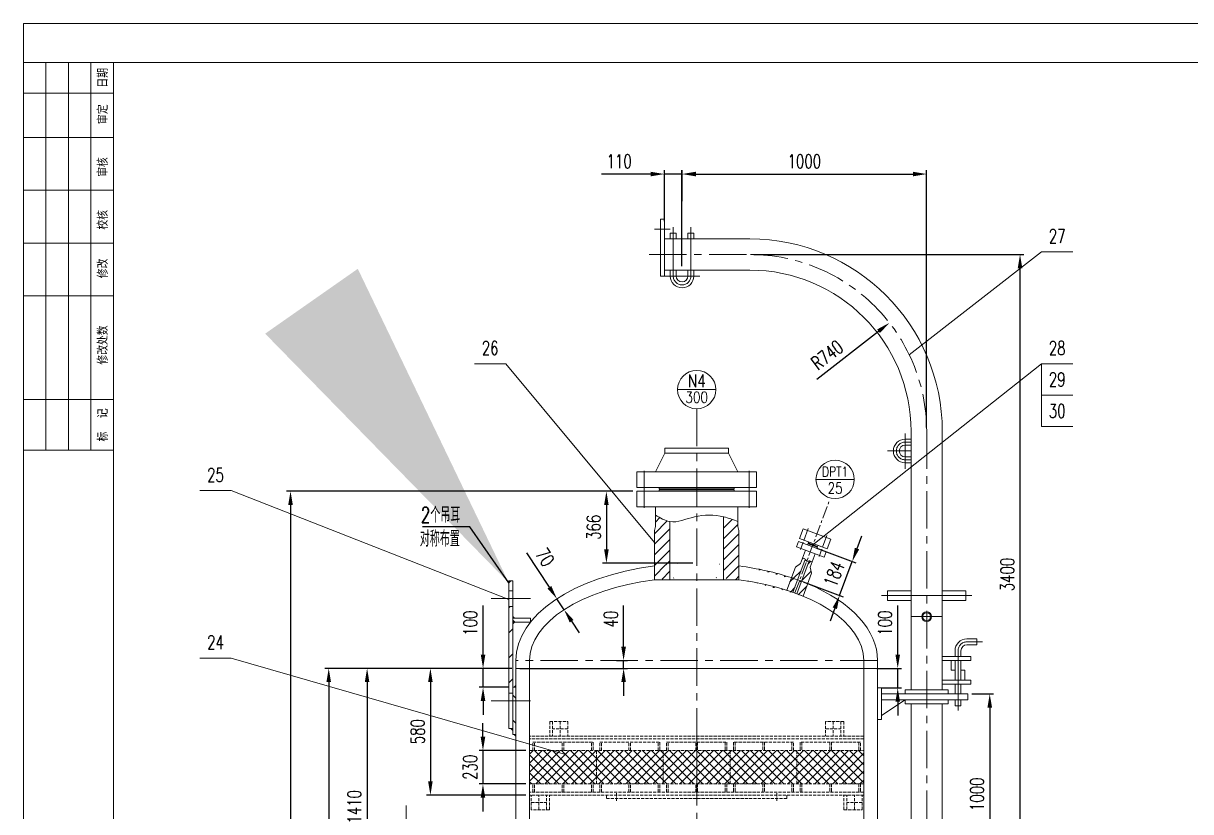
# Model space of a CAD drawing. Header units: millimetres. Extents: x -20190 to -19596, y -22267 to -21426.
# Drawn here: x -20190.3 to -19893.3, y -21627.1 to -21426.5 of the extents above; entities that cross this region are included whole.
import ezdxf
from ezdxf.enums import TextEntityAlignment as Align

# ---------------------------------------------------------------- set-up
doc = ezdxf.new("R2010")
doc.units = ezdxf.units.MM
doc.linetypes.add('ACAD_ISO02W100', pattern=[11, 8, -3])
doc.linetypes.add('CENTER', pattern=[50.8, 31.75, -6.35, 6.35, -6.35])
doc.layers.get('0').update_dxf_attribs({"color": 3, "lineweight": 50})
for name, color, linetype, lineweight in [('1粗实线', 2, 'Continuous', 50), ('2', 7, 'Continuous', 20), ('3', 7, 'Continuous', 15), ('3虚线', 4, 'ACAD_ISO02W100', 20), ('4中心线', 1, 'CENTER', 15), ('粗实线', 2, 'Continuous', 35)]:
    doc.layers.add(name, color=color, linetype=linetype, lineweight=lineweight)
for name, color, linetype in [('CEN', 1, 'CENTER'), ('HAT', 3, 'Continuous'), ('THK', 7, 'Continuous')]:
    doc.layers.add(name, color=color, linetype=linetype)
doc.styles.add('PC_TEXTSTYLE', font='romans.shx', dxfattribs={"width": 0.8, "bigfont": 'gbcbig.shx'})
doc.styles.add('SPM', font='romans.shx', dxfattribs={"width": 0.71, "height": 3.5, "bigfont": 'gbcbig.shx'})
doc.styles.get("Standard").update_dxf_attribs({"font": 'romans.shx', "width": 0.707, "bigfont": 'gbcbig.shx'})
doc.dimstyles.new('SPM-20', dxfattribs={"dimtxt": 3.5, "dimasz": 3.5, "dimexe": 1, "dimexo": 1, "dimgap": 1.5, "dimtad": 1, "dimlfac": 20, "dimdsep": 46, "dimtxsty": 'SPM', "dimcen": 3.5, "dimclrd": 3, "dimclre": 3, "dimclrt": 3, "dimadec": 0, "dimazin": 0, "dimtfac": 1, "dimtmove": 0, "dimatfit": 3, "dimfxl": 1.25, "dimarcsym": 1})
doc.dimstyles.new('TYDIMSTYLE$7', dxfattribs={"dimscale": 25, "dimtxt": 3.125, "dimasz": 3.5, "dimexe": 1.5, "dimexo": 0, "dimgap": 1, "dimtad": 1, "dimdec": 4, "dimdsep": 46, "dimtxsty": 'Standard', "dimblk": 'CLOSED', "dimcen": 0, "dimclrd": 256, "dimclre": 256, "dimclrt": 256, "dimadec": 0, "dimazin": 0, "dimtfac": 0.707, "dimtdec": 4, "dimtmove": 0, "dimatfit": 3, "dimfxl": 1, "dimarcsym": 0})
pattern_1 = [(315, (-20395.6023, -22616.7993), (3.18198, 3.18198), [])]
pattern_2 = [(45, (-20395.6023, -22616.7993), (-3.18198, 3.18198), [])]

# ---------------------------------------------------------------- blocks, each defined once
blk = doc.blocks.new('*D117')
at = {"layer": '2', "color": 7, "lineweight": -2}
for p, q in [((-20065.99, -21590.62), (-20113.6, -21590.62)), ((-20112.6, -21594.12), (-20112.6, -21947.12)), ((-20065.99, -21950.62), (-20113.6, -21950.62))]:
    blk.add_line(p, q, dxfattribs=at)
at = {"layer": '2', "color": 7}
for points in [[(-20113.18, -21594.12), (-20112.02, -21594.12), (-20112.6, -21590.62)], [(-20113.18, -21947.12), (-20112.02, -21947.12), (-20112.6, -21950.62)]]:
    blk.add_solid(points, dxfattribs=at)
at = {"layer": 'Defpoints', "color": 0}
for p in [(-20064.99, -21590.62), (-20112.6, -21950.62), (-20064.99, -21950.62)]:
    blk.add_point(p, dxfattribs=at)
at = {"layer": '2', "color": 7, "lineweight": 13, "insert": (-20115.85, -21779.7), "char_height": 3.5, "attachment_point": 5, "rotation": 90, "style": 'SPM'}
blk.add_mtext('11200', dxfattribs=at)
blk = doc.blocks.new('*D81')
at = {"layer": '2', "color": 7, "lineweight": -2}
for p, q in [((-20073.37, -21608.05), (-20073.37, -21604.55)), ((-20062.49, -21611.55), (-20074.37, -21611.55)), ((-20073.37, -21611.55), (-20073.37, -21620.05)), ((-20062.49, -21620.05), (-20074.37, -21620.05)), ((-20073.37, -21623.55), (-20073.37, -21627.05))]:
    blk.add_line(p, q, dxfattribs=at)
at = {"layer": '2', "color": 7}
for points in [[(-20073.95, -21608.05), (-20072.78, -21608.05), (-20073.37, -21611.55)], [(-20073.95, -21623.55), (-20072.78, -21623.55), (-20073.37, -21620.05)]]:
    blk.add_solid(points, dxfattribs=at)
at = {"layer": 'Defpoints', "color": 0}
for p in [(-20061.49, -21611.55), (-20073.37, -21620.05), (-20061.49, -21620.05)]:
    blk.add_point(p, dxfattribs=at)
at = {"layer": '2', "color": 7, "lineweight": 13, "insert": (-20076.62, -21615.8), "char_height": 3.5, "attachment_point": 5, "rotation": 90, "style": 'SPM'}
blk.add_mtext('230', dxfattribs=at)
blk = doc.blocks.new('*D83')
at = {"layer": '2', "color": 7, "lineweight": -2}
for p, q in [((-20037.59, -21585.12), (-20037.59, -21574.6)), ((-20063.99, -21590.62), (-20036.59, -21590.62)), ((-20039.38, -21588.62), (-20036.59, -21588.62)), ((-20037.59, -21590.62), (-20037.59, -21588.62)), ((-20037.59, -21594.12), (-20037.59, -21597.62))]:
    blk.add_line(p, q, dxfattribs=at)
at = {"layer": '2', "color": 7}
for points in [[(-20038.17, -21585.12), (-20037, -21585.12), (-20037.59, -21588.62)], [(-20038.17, -21594.12), (-20037, -21594.12), (-20037.59, -21590.62)]]:
    blk.add_solid(points, dxfattribs=at)
at = {"layer": 'Defpoints', "color": 0}
for p in [(-20064.99, -21590.62), (-20040.38, -21588.62), (-20037.59, -21588.62)]:
    blk.add_point(p, dxfattribs=at)
at = {"layer": '2', "color": 7, "lineweight": 13, "insert": (-20040.84, -21578.11), "char_height": 3.5, "attachment_point": 5, "rotation": 90, "style": 'SPM'}
blk.add_mtext('40', dxfattribs=at)
blk = doc.blocks.new('*D122')
at = {"layer": '2', "color": 7, "lineweight": -2}
for p, q in [((-20035.24, -21545.56), (-20042.96, -21545.56)), ((-20041.96, -21549.06), (-20041.96, -21560.37)), ((-20019.99, -21563.87), (-20042.96, -21563.87))]:
    blk.add_line(p, q, dxfattribs=at)
at = {"layer": '2', "color": 7}
for points in [[(-20042.54, -21549.06), (-20041.38, -21549.06), (-20041.96, -21545.56)], [(-20042.54, -21560.37), (-20041.38, -21560.37), (-20041.96, -21563.87)]]:
    blk.add_solid(points, dxfattribs=at)
at = {"layer": 'Defpoints', "color": 0}
for p in [(-20034.24, -21545.56), (-20041.96, -21563.87), (-20018.99, -21563.87)]:
    blk.add_point(p, dxfattribs=at)
at = {"layer": '2', "color": 7, "lineweight": 13, "insert": (-20045.21, -21554.72), "char_height": 3.5, "attachment_point": 5, "rotation": 90, "style": 'SPM'}
blk.add_mtext('366', dxfattribs=at)
blk = doc.blocks.new('*D84')
at = {"layer": '2', "color": 7, "lineweight": -2}
for p, q in [((-20035.24, -21545.56), (-20123.32, -21545.56)), ((-20122.32, -21549.06), (-20122.32, -22022.12)), ((-20072.49, -22025.62), (-20123.32, -22025.62))]:
    blk.add_line(p, q, dxfattribs=at)
at = {"layer": '2', "color": 7}
for points in [[(-20122.9, -21549.06), (-20121.73, -21549.06), (-20122.32, -21545.56)], [(-20122.9, -22022.12), (-20121.73, -22022.12), (-20122.32, -22025.62)]]:
    blk.add_solid(points, dxfattribs=at)
at = {"layer": 'Defpoints', "color": 0}
for p in [(-20034.24, -21545.56), (-20122.32, -22025.62), (-20071.49, -22025.62)]:
    blk.add_point(p, dxfattribs=at)
at = {"layer": '2', "color": 7, "lineweight": 13, "insert": (-20125.57, -21780.93), "char_height": 3.5, "attachment_point": 5, "rotation": 90, "style": 'SPM'}
blk.add_mtext('~13600', dxfattribs=at)
blk = doc.blocks.new('*D133')
at = {"layer": '2', "color": 7, "lineweight": -2}
for p, q in [((-19978.2, -21560.15), (-19976.98, -21556.87)), ((-19988.66, -21559.99), (-19978.49, -21563.78)), ((-19982.64, -21572.06), (-19979.43, -21563.43)), ((-19991.87, -21568.62), (-19981.7, -21572.41)), ((-19983.86, -21575.34), (-19985.08, -21578.62))]:
    blk.add_line(p, q, dxfattribs=at)
at = {"layer": '2', "color": 7}
for points in [[(-19978.75, -21559.94), (-19977.66, -21560.35), (-19979.43, -21563.43)], [(-19984.41, -21575.14), (-19983.31, -21575.54), (-19982.64, -21572.06)]]:
    blk.add_solid(points, dxfattribs=at)
at = {"layer": 'Defpoints', "color": 0}
for p in [(-19989.6, -21559.64), (-19979.43, -21563.43), (-19992.81, -21568.27)]:
    blk.add_point(p, dxfattribs=at)
at = {"layer": '2', "color": 7, "lineweight": 13, "insert": (-19984.08, -21566.61), "char_height": 3.5, "attachment_point": 5, "rotation": 69.575, "style": 'SPM'}
blk.add_mtext('184', dxfattribs=at)
blk = doc.blocks.new('*D134')
at = {"layer": '2', "color": 7, "lineweight": -2}
for p, q in [((-20056.47, -21569.99), (-20062.23, -21561.19)), ((-20052.73, -21575.7), (-20054.55, -21572.92)), ((-20050.81, -21578.63), (-20048.89, -21581.55))]:
    blk.add_line(p, q, dxfattribs=at)
at = {"layer": '2', "color": 7}
for points in [[(-20055.98, -21569.67), (-20056.95, -21570.31), (-20054.55, -21572.92)], [(-20050.32, -21578.31), (-20051.29, -21578.95), (-20052.73, -21575.7)]]:
    blk.add_solid(points, dxfattribs=at)
at = {"layer": 'Defpoints', "color": 0}
for p in [(-20054.55, -21572.92), (-20054.55, -21572.92), (-20052.73, -21575.7)]:
    blk.add_point(p, dxfattribs=at)
at = {"layer": '2', "color": 7, "lineweight": 13, "insert": (-20057.59, -21562.35), "char_height": 3.5, "attachment_point": 5, "rotation": 303.2463, "style": 'SPM'}
blk.add_mtext('70', dxfattribs=at)
blk = doc.blocks.new('*D100')
at = {"layer": '2', "color": 7, "lineweight": -2}
for p, q in [((-20004.49, -21485.3), (-19935.74, -21485.3)), ((-19936.74, -21644.7), (-19936.74, -21488.8)), ((-19951.51, -21648.2), (-19935.74, -21648.2))]:
    blk.add_line(p, q, dxfattribs=at)
at = {"layer": '2', "color": 7}
for points in [[(-19937.32, -21488.8), (-19936.16, -21488.8), (-19936.74, -21485.3)], [(-19937.32, -21644.7), (-19936.16, -21644.7), (-19936.74, -21648.2)]]:
    blk.add_solid(points, dxfattribs=at)
at = {"layer": 'Defpoints', "color": 0}
for p in [(-20005.49, -21485.3), (-19936.74, -21485.3), (-19952.51, -21648.2)]:
    blk.add_point(p, dxfattribs=at)
at = {"layer": '2', "color": 7, "lineweight": 13, "insert": (-19939.99, -21566.75), "char_height": 3.5, "attachment_point": 5, "rotation": 90, "style": 'SPM'}
blk.add_mtext('3400', dxfattribs=at)
blk = doc.blocks.new('*D101')
at = {"layer": '2', "color": 7, "lineweight": -2}
blk.add_line((-19988.44, -21517.04), (-19972.73, -21504.82), dxfattribs=at)
at = {"layer": '2', "color": 7}
blk.add_solid([(-19973.08, -21504.36), (-19972.37, -21505.28), (-19969.96, -21502.68)], dxfattribs=at)
at = {"layer": 'Defpoints', "color": 0}
for p in [(-19969.96, -21502.68), (-20005.49, -21530.3)]:
    blk.add_point(p, dxfattribs=at)
at = {"layer": '2', "color": 7, "lineweight": 13, "insert": (-19985.8, -21510.87), "char_height": 3.5, "attachment_point": 5, "rotation": 37.8651, "style": 'SPM'}
blk.add_mtext('R740', dxfattribs=at)
blk = doc.blocks.new('*D102')
at = {"layer": '2', "color": 7, "lineweight": -2}
for p, q in [((-20022.74, -21488.27), (-20022.74, -21463.82)), ((-20019.24, -21464.82), (-19963.99, -21464.82)), ((-19960.49, -21529.3), (-19960.49, -21463.82))]:
    blk.add_line(p, q, dxfattribs=at)
at = {"layer": '2', "color": 7}
for points in [[(-20019.24, -21464.24), (-20019.24, -21465.4), (-20022.74, -21464.82)], [(-19963.99, -21464.24), (-19963.99, -21465.4), (-19960.49, -21464.82)]]:
    blk.add_solid(points, dxfattribs=at)
at = {"layer": 'Defpoints', "color": 0}
for p in [(-19960.49, -21464.82), (-20022.74, -21489.27), (-19960.49, -21530.3)]:
    blk.add_point(p, dxfattribs=at)
at = {"layer": '2', "color": 7, "lineweight": 13, "insert": (-19991.61, -21461.57), "char_height": 3.5, "attachment_point": 5, "style": 'SPM'}
blk.add_mtext('1000', dxfattribs=at)
blk = doc.blocks.new('*D103')
at = {"layer": '2', "color": 7, "lineweight": -2}
for p, q in [((-19967.86, -21587.12), (-19967.86, -21574.59)), ((-19973.13, -21590.62), (-19966.86, -21590.62)), ((-19967.86, -21595.62), (-19967.86, -21590.62)), ((-19971.99, -21595.62), (-19966.86, -21595.62)), ((-19967.86, -21599.12), (-19967.86, -21602.62))]:
    blk.add_line(p, q, dxfattribs=at)
at = {"layer": '2', "color": 7}
for points in [[(-19968.44, -21587.12), (-19967.27, -21587.12), (-19967.86, -21590.62)], [(-19968.44, -21599.12), (-19967.27, -21599.12), (-19967.86, -21595.62)]]:
    blk.add_solid(points, dxfattribs=at)
at = {"layer": 'Defpoints', "color": 0}
for p in [(-19974.13, -21590.62), (-19967.86, -21590.62), (-19972.99, -21595.62)]:
    blk.add_point(p, dxfattribs=at)
at = {"layer": '2', "color": 7, "lineweight": 13, "insert": (-19971.11, -21579.11), "char_height": 3.5, "attachment_point": 5, "rotation": 90, "style": 'SPM'}
blk.add_mtext('100', dxfattribs=at)
blk = doc.blocks.new('*D104')
at = {"layer": '2', "color": 7, "lineweight": -2}
for p, q in [((-19949.01, -21597.12), (-19943.45, -21597.12)), ((-19944.45, -21600.62), (-19944.45, -21644.7)), ((-19951.51, -21648.2), (-19943.45, -21648.2))]:
    blk.add_line(p, q, dxfattribs=at)
at = {"layer": '2', "color": 7}
for points in [[(-19945.03, -21600.62), (-19943.86, -21600.62), (-19944.45, -21597.12)], [(-19945.03, -21644.7), (-19943.86, -21644.7), (-19944.45, -21648.2)]]:
    blk.add_solid(points, dxfattribs=at)
at = {"layer": 'Defpoints', "color": 0}
for p in [(-19950.01, -21597.12), (-19952.51, -21648.2), (-19944.45, -21648.2)]:
    blk.add_point(p, dxfattribs=at)
at = {"layer": '2', "color": 7, "lineweight": 13, "insert": (-19947.7, -21622.66), "char_height": 3.5, "attachment_point": 5, "rotation": 90, "style": 'SPM'}
blk.add_mtext('1000', dxfattribs=at)
blk = doc.blocks.new('*D106')
at = {"layer": '2', "color": 7, "lineweight": -2}
for p, q in [((-20030.71, -21464.82), (-20043.24, -21464.82)), ((-20027.21, -21476.85), (-20027.21, -21463.82)), ((-20022.71, -21464.82), (-20027.21, -21464.82)), ((-20022.71, -21471.76), (-20022.71, -21463.82)), ((-20019.21, -21464.82), (-20015.71, -21464.82))]:
    blk.add_line(p, q, dxfattribs=at)
at = {"layer": '2', "color": 7}
for points in [[(-20030.71, -21464.24), (-20030.71, -21465.4), (-20027.21, -21464.82)], [(-20019.21, -21464.24), (-20019.21, -21465.4), (-20022.71, -21464.82)]]:
    blk.add_solid(points, dxfattribs=at)
at = {"layer": 'Defpoints', "color": 0}
for p in [(-20027.21, -21464.82), (-20022.71, -21472.76), (-20027.21, -21477.85)]:
    blk.add_point(p, dxfattribs=at)
at = {"layer": '2', "color": 7, "lineweight": 13, "insert": (-20038.72, -21461.57), "char_height": 3.5, "attachment_point": 5, "style": 'SPM'}
blk.add_mtext('110', dxfattribs=at)
blk = doc.blocks.new('*D145')
at = {"layer": '2', "color": 7, "lineweight": -2}
for p, q in [((-20065.99, -21590.62), (-20103.84, -21590.62)), ((-20102.84, -21594.12), (-20102.84, -21657.62)), ((-20094.7, -21661.12), (-20103.84, -21661.12))]:
    blk.add_line(p, q, dxfattribs=at)
at = {"layer": '2', "color": 7}
for points in [[(-20103.42, -21594.12), (-20102.26, -21594.12), (-20102.84, -21590.62)], [(-20103.42, -21657.62), (-20102.26, -21657.62), (-20102.84, -21661.12)]]:
    blk.add_solid(points, dxfattribs=at)
at = {"layer": 'Defpoints', "color": 0}
for p in [(-20064.99, -21590.62), (-20102.84, -21661.12), (-20093.7, -21661.12)]:
    blk.add_point(p, dxfattribs=at)
at = {"layer": '2', "color": 7, "lineweight": 13, "insert": (-20106.09, -21625.87), "char_height": 3.5, "attachment_point": 5, "rotation": 90, "style": 'SPM'}
blk.add_mtext('1410', dxfattribs=at)
blk = doc.blocks.new('_CLOSED')
at = {"color": 0, "linetype": 'ByBlock'}
for p, q in [((-1, 0.1667), (0, 0)), ((-1, 0.1667), (-1, -0.1667)), ((0, 0), (-1, -0.1667)), ((0, 0), (-1, 0))]:
    blk.add_line(p, q, dxfattribs=at)
blk = doc.blocks.new('*D147')
at = {"layer": '2', "color": 7, "lineweight": -2}
for p, q in [((-20073.34, -21587.12), (-20073.34, -21574.59)), ((-20065.99, -21590.62), (-20074.34, -21590.62)), ((-20073.34, -21595.43), (-20073.34, -21590.62)), ((-20066.79, -21595.43), (-20074.34, -21595.43)), ((-20073.34, -21598.93), (-20073.34, -21602.43))]:
    blk.add_line(p, q, dxfattribs=at)
at = {"layer": '2', "color": 7}
for points in [[(-20073.93, -21587.12), (-20072.76, -21587.12), (-20073.34, -21590.62)], [(-20073.93, -21598.93), (-20072.76, -21598.93), (-20073.34, -21595.43)]]:
    blk.add_solid(points, dxfattribs=at)
at = {"layer": 'Defpoints', "color": 0}
for p in [(-20064.99, -21590.62), (-20073.34, -21595.43), (-20065.79, -21595.43)]:
    blk.add_point(p, dxfattribs=at)
at = {"layer": '2', "color": 7, "lineweight": 13, "insert": (-20076.59, -21579.11), "char_height": 3.5, "attachment_point": 5, "rotation": 90, "style": 'SPM'}
blk.add_mtext('100', dxfattribs=at)
blk = doc.blocks.new('*D142')
at = {"layer": '2', "color": 7, "lineweight": -2}
for p, q in [((-20065.99, -21590.62), (-20087.73, -21590.62)), ((-20086.73, -21594.12), (-20086.73, -21619.36)), ((-20062.49, -21622.86), (-20087.73, -21622.86))]:
    blk.add_line(p, q, dxfattribs=at)
at = {"layer": '2', "color": 7}
for points in [[(-20087.32, -21594.12), (-20086.15, -21594.12), (-20086.73, -21590.62)], [(-20087.32, -21619.36), (-20086.15, -21619.36), (-20086.73, -21622.86)]]:
    blk.add_solid(points, dxfattribs=at)
at = {"layer": 'Defpoints', "color": 0}
for p in [(-20064.99, -21590.62), (-20086.73, -21622.86), (-20061.49, -21622.86)]:
    blk.add_point(p, dxfattribs=at)
at = {"layer": '2', "color": 7, "lineweight": 13, "insert": (-20089.98, -21606.74), "char_height": 3.5, "attachment_point": 5, "rotation": 90, "style": 'SPM'}
blk.add_mtext('580', dxfattribs=at)

msp = doc.modelspace()

# ---------------------------------------------------------------- hatches: boundary and pattern name
at = {"layer": '2', "lineweight": 13}
h = msp.add_hatch(dxfattribs=at)
h.set_pattern_fill('ANSI31', scale=0.6, style=0)
h.set_pattern_definition([(45, (-1274.0385, -39.225), (-1.34703842, 1.34703842), [])])
edge = h.paths.add_edge_path()
edge.add_spline(control_points=[(-20025.82687, -21553.27422), (-20027.07479, -21553.07), (-20028.26958, -21552.33802), (-20029.46437, -21551.60604)], knot_values=[17.629872068, 17.629872068, 17.629872068, 17.629872068, 21.631650779, 21.631650779, 21.631650779, 21.631650779], degree=3, periodic=0)
edge.add_line((-20029.46437, -21551.60604), (-20029.46437, -21554.5337))
edge.add_line((-20029.46437, -21554.5337), (-20029.73937, -21555.5637))
edge.add_line((-20029.73937, -21555.5637), (-20029.73937, -21564.55802))
edge.add_ellipse((-20018.98937, -21588.62268), major_axis=(-46, 0), ratio=0.538043478, start_angle=278.5481964, end_angle=283.5147484, ccw=False)
edge.add_line((-20025.82687, -21564.14763), (-20025.82687, -21553.27422))
edge = h.paths.add_edge_path()
edge.add_ellipse((-20018.98937, -21588.62268), major_axis=(-46, 0), ratio=0.538043478, start_angle=278.5481964, end_angle=283.5147484)
edge.add_line((-20029.73937, -21564.55802), (-20029.73937, -21568.0637))
edge.add_ellipse((-20018.98937, -21588.62268), major_axis=(-42.5, 0), ratio=0.5, start_angle=279.2581148, end_angle=284.6516244, ccw=False)
edge.add_line((-20025.82687, -21567.6495), (-20025.82687, -21564.14763))
edge = h.paths.add_edge_path()
edge.add_ellipse((-20018.98937, -21588.62268), major_axis=(-46, 0), ratio=0.538043478, start_angle=256.4852516, end_angle=261.4518036, ccw=False)
edge.add_line((-20008.23937, -21564.55802), (-20008.23937, -21555.5637))
edge.add_line((-20008.23937, -21555.5637), (-20008.51437, -21554.5337))
edge.add_line((-20008.51437, -21554.5337), (-20008.51437, -21553.27422))
edge.add_spline(control_points=[(-20008.51437, -21553.27422), (-20009.71461, -21552.81711), (-20010.91486, -21552.36), (-20012.15187, -21552.0536)], knot_values=[0, 0, 0, 0, 3.836837, 3.836837, 3.836837, 3.836837], degree=3, periodic=0)
edge.add_line((-20012.15187, -21552.0536), (-20012.15187, -21564.14763))
edge = h.paths.add_edge_path()
edge.add_ellipse((-20018.98937, -21588.62268), major_axis=(-42.5, 0), ratio=0.5, start_angle=255.3483756, end_angle=260.7418852, ccw=False)
edge.add_line((-20008.23937, -21568.0637), (-20008.23937, -21564.55802))
edge.add_ellipse((-20018.98937, -21588.62268), major_axis=(-46, 0), ratio=0.538043478, start_angle=256.4852516, end_angle=261.4518036)
edge.add_line((-20012.15187, -21564.14763), (-20012.15187, -21567.6495))
h = msp.add_hatch(dxfattribs=at)
h.set_pattern_fill('ANSI31', scale=0.6, style=0)
edge = h.paths.add_edge_path()
edge.add_spline(control_points=[(-19991.36157, -21562.8772), (-19991.54038, -21562.67039), (-19991.80186, -21562.60567), (-19992.06335, -21562.54094)], knot_values=[0, 0, 0, 0, 0.77817317, 0.77817317, 0.77817317, 0.77817317], degree=3, periodic=0)
edge.add_line((-19992.06335, -21562.54094), (-19992.58481, -21563.94124))
edge.add_line((-19992.58481, -21563.94124), (-19993.89097, -21564.86975))
edge.add_line((-19993.89097, -21564.86975), (-19994.88624, -21567.54237))
edge.add_ellipse((-20018.98937, -21588.62268), major_axis=(46, 0), ratio=0.538043478, start_angle=56.0549414, end_angle=58.4003227, ccw=False)
edge.add_line((-19993.30308, -21568.09074), (-19991.36157, -21562.8772))
edge = h.paths.add_edge_path()
edge.add_ellipse((-20018.98937, -21588.62268), major_axis=(46, 0), ratio=0.538043478, start_angle=56.0549414, end_angle=58.4003227)
edge.add_line((-19994.88624, -21567.54237), (-19996.07211, -21570.72681))
edge.add_ellipse((-20018.98937, -21588.62268), major_axis=(42.5, 0), ratio=0.5, start_angle=54.7878763, end_angle=57.36879, ccw=False)
edge.add_line((-19994.48365, -21571.26095), (-19993.30308, -21568.09074))
edge = h.paths.add_edge_path()
edge.add_ellipse((-20018.98937, -21588.62268), major_axis=(46, 0), ratio=0.538043478, start_angle=52.1494078, end_angle=54.5643345)
edge.add_line((-19992.3191, -21568.4572), (-19993.49687, -21571.61987))
edge.add_ellipse((-20018.98937, -21588.62268), major_axis=(42.5, 0), ratio=0.5, start_angle=50.4682501, end_angle=53.1427363, ccw=False)
edge.add_line((-19991.93788, -21572.23316), (-19990.76356, -21569.07975))
edge = h.paths.add_edge_path()
edge.add_line((-19989.7676, -21566.40528), (-19990.14827, -21564.84859))
edge.add_line((-19990.14827, -21564.84859), (-19989.65131, -21563.51409))
edge.add_spline(control_points=[(-19989.65131, -21563.51409), (-19989.88136, -21563.36415), (-19990.11141, -21563.21421), (-19990.37759, -21563.24363)], knot_values=[1.987511833, 1.987511833, 1.987511833, 1.987511833, 2.762511833, 2.762511833, 2.762511833, 2.762511833], degree=3, periodic=0)
edge.add_line((-19990.37759, -21563.24363), (-19992.3191, -21568.4572))
edge.add_ellipse((-20018.98937, -21588.62268), major_axis=(46, 0), ratio=0.538043478, start_angle=52.1494078, end_angle=54.5643345, ccw=False)
edge.add_line((-19990.76356, -21569.07975), (-19989.7676, -21566.40528))
h = msp.add_hatch(dxfattribs=at)
h.set_pattern_fill('U', scale=4.5, angle=45, style=0, pattern_type=0)
h.set_pattern_definition(pattern_2)
h.paths.add_polyline_path([(-20065.78937, -21574.87028), (-20065.78937, -21596.92843), (-20066.78937, -21596.92843), (-20066.78937, -21574.87028)])
h = msp.add_hatch(dxfattribs=at)
h.set_pattern_fill('U', scale=4.5, angle=-45, style=0, pattern_type=0)
h.set_pattern_definition(pattern_1)
h.paths.add_polyline_path([(-20065.78937, -21595.42843), (-20065.78937, -21607.42843), (-20064.98937, -21607.42843), (-20064.98937, -21595.42843)])
at = {"layer": '3虚线', "lineweight": 13, "ltscale": 0.1}
h = msp.add_hatch(dxfattribs=at)
h.set_pattern_fill('ANSI37', scale=0.51, style=0)
h.set_pattern_definition([(45, (-19657.3877, -22080.8595), (-1.1449827, 1.1449827), []), (135, (-19657.3877, -22080.8595), (-1.1449827, -1.1449827), [])])
h.paths.add_polyline_path([(-19976.48937, -21611.55089), (-19976.48937, -21620.05089), (-20061.48937, -21620.05089), (-20061.48937, -21611.55089)])
at = {"layer": 'HAT', "lineweight": 13}
h = msp.add_hatch(dxfattribs=at)
h.set_pattern_fill('U', scale=4.5, angle=45, style=0, pattern_type=0)
h.set_pattern_definition(pattern_2)
h.paths.add_polyline_path([(-20066.78937, -21568.37028), (-20065.78937, -21568.37028), (-20065.78937, -21570.87028), (-20066.78937, -21570.87028)])
h = msp.add_hatch(dxfattribs=at)
h.set_pattern_fill('U', scale=4.5, angle=-45, style=0, pattern_type=0)
h.set_pattern_definition(pattern_1)
h.paths.add_polyline_path([(-20065.78937, -21577.87028), (-20065.78937, -21578.87028), (-20061.26773, -21578.87028), (-20061.26773, -21577.87028)])

# ---------------------------------------------------------------- linework, layer by layer
at = {"layer": '1粗实线', "color": 7, "lineweight": 13}
for p, q in [((-20167.35281, -21436.45984), (-20190.28586, -21436.45984)), ((-20167.35281, -22257.29634), (-20167.35281, -21436.45984)), ((-20167.35281, -21436.45984), (-19606.38256, -21436.45984)), ((-20028.20623, -21490.7716), (-20028.20623, -21476.3216)), ((-20027.20623, -21476.3216), (-20028.20623, -21476.3216)), ((-20028.20623, -21490.7716), (-20028.20623, -21476.3216)), ((-20027.20623, -21490.7716), (-20027.20623, -21476.3216)), ((-20027.20623, -21481.3216), (-20027.20623, -21489.2716)), ((-20027.20623, -21481.3216), (-20005.48937, -21481.3216)), ((-20025.70623, -21481.3216), (-20025.70623, -21479.8216)), ((-20024.20623, -21479.8216), (-20025.70623, -21479.8216)), ((-20024.20623, -21481.3216), (-20024.20623, -21479.8216)), ((-20021.20623, -21481.3216), (-20021.20623, -21479.8216)), ((-20021.20623, -21479.8216), (-20019.70623, -21479.8216)), ((-20019.70623, -21481.3216), (-20019.70623, -21479.8216)), ((-20027.20623, -21489.2716), (-20005.48937, -21489.2716)), ((-20025.70623, -21489.2716), (-20025.70623, -21490.7716)), ((-20024.20623, -21489.2716), (-20024.20623, -21490.7716)), ((-20021.20623, -21489.2716), (-20021.20623, -21490.7716)), ((-20019.70623, -21489.2716), (-20019.70623, -21490.7716)), ((-20027.20623, -21490.7716), (-20028.20623, -21490.7716)), ((-19964.46437, -21530.2966), (-19964.46437, -21596.12268)), ((-19956.51437, -21530.2966), (-19956.51437, -21596.12268)), ((-20010.89187, -21534.5717), (-20027.08687, -21534.5717)), ((-20027.08687, -21534.5717), (-20027.08687, -21535.77373)), ((-20010.89187, -21534.5717), (-20010.89187, -21535.77373)), ((-19964.46437, -21532.2966), (-19965.96437, -21532.2966)), ((-19964.46437, -21533.7966), (-19965.96437, -21533.7966)), ((-20027.1105, -21535.8741), (-20029.46437, -21540.5967)), ((-20010.89187, -21535.8267), (-20027.08687, -21535.8267)), ((-20010.86824, -21535.8741), (-20008.51437, -21540.5967)), ((-19964.46437, -21536.7966), (-19965.96437, -21536.7966)), ((-20034.23937, -21540.5967), (-20034.23937, -21544.5717)), ((-20003.73937, -21540.5967), (-20034.23937, -21540.5967)), ((-20003.73937, -21540.5967), (-20003.73937, -21544.5717)), ((-19964.46437, -21538.2966), (-19965.96437, -21538.2966)), ((-20003.73937, -21544.5717), (-20034.23937, -21544.5717)), ((-20034.23937, -21549.5337), (-20034.23937, -21545.5637)), ((-20003.73937, -21545.5637), (-20034.23937, -21545.5637)), ((-20028.51437, -21544.9677), (-20028.51437, -21544.5717)), ((-20009.46437, -21544.9677), (-20028.51437, -21544.9677)), ((-20009.46437, -21545.0677), (-20028.51437, -21545.0677)), ((-20009.46437, -21545.0677), (-20028.51437, -21545.0677)), ((-20028.51437, -21545.1677), (-20028.51437, -21545.5637)), ((-20009.46437, -21545.1677), (-20028.51437, -21545.1677)), ((-20009.46437, -21544.5717), (-20009.46437, -21544.9677)), ((-20009.46437, -21545.5637), (-20009.46437, -21545.1677)), ((-20003.73937, -21549.5337), (-20003.73937, -21545.5637)), ((-20003.73937, -21549.5337), (-20034.23937, -21549.5337)), ((-20029.46437, -21549.5337), (-20029.46437, -21554.5337)), ((-20029.46437, -21549.5337), (-20029.46437, -21554.5337)), ((-20008.51437, -21549.5337), (-20008.51437, -21554.5337)), ((-20012.15187, -21552.0536), (-20012.15187, -21568.0637)), ((-20029.46437, -21554.5337), (-20029.73937, -21555.5637)), ((-20029.73937, -21568.0637), (-20029.73937, -21555.5637)), ((-20025.82687, -21553.27422), (-20025.82687, -21568.0637)), ((-20008.51437, -21554.5337), (-20008.23937, -21555.5637)), ((-20008.23937, -21568.0637), (-20008.23937, -21555.5637)), ((-19991.91127, -21555.11217), (-19992.81862, -21557.5487)), ((-19984.8828, -21557.72954), (-19991.91127, -21555.11217)), ((-19993.61605, -21559.69004), (-19993.11002, -21558.3312)), ((-19986.08156, -21560.94858), (-19993.11002, -21558.3312)), ((-19985.79016, -21560.16608), (-19992.81862, -21557.5487)), ((-19990.61003, -21558.70997), (-19990.49923, -21558.41243)), ((-19984.8828, -21557.72954), (-19985.79016, -21560.16608)), ((-19986.58758, -21562.30741), (-19993.61605, -21559.69004)), ((-19992.58481, -21563.94124), (-19991.32008, -21560.54505)), ((-19990.67983, -21558.8974), (-19990.79063, -21559.19494)), ((-19988.29015, -21559.78731), (-19990.67983, -21558.8974)), ((-19988.25525, -21559.69359), (-19990.64493, -21558.80369)), ((-19988.22035, -21559.59988), (-19990.61003, -21558.70997)), ((-19990.14827, -21564.84859), (-19988.88355, -21561.45241)), ((-19988.40095, -21560.08484), (-19988.29015, -21559.78731)), ((-19988.10955, -21559.30234), (-19988.22035, -21559.59988)), ((-19986.58758, -21562.30741), (-19986.08156, -21560.94858)), ((-19991.36157, -21562.8772), (-19994.50242, -21571.31136)), ((-19993.89097, -21564.86975), (-19992.58481, -21563.94124)), ((-19993.51843, -21571.67779), (-19990.37759, -21563.24363)), ((-19993.89097, -21564.86975), (-19996.07211, -21570.72681)), ((-19991.94874, -21572.26234), (-19989.7676, -21566.40528)), ((-19989.7676, -21566.40528), (-19990.14827, -21564.84859)), ((-20066.78937, -21570.87028), (-20066.78937, -21568.37028)), ((-20066.78937, -21568.37028), (-20065.78937, -21568.37028)), ((-20065.78937, -21568.37028), (-20065.78937, -21570.87028)), ((-20008.23937, -21568.0637), (-20029.73937, -21568.0637)), ((-20018.98937, -21568.0637), (-20008.23937, -21568.0637)), ((-20066.78937, -21574.87028), (-20066.78937, -21570.87028)), ((-20066.78937, -21570.87028), (-20065.78937, -21570.87028)), ((-20065.78937, -21570.87028), (-20065.78937, -21574.87028)), ((-19996.07211, -21570.72681), (-19991.94874, -21572.26234)), ((-19964.46437, -21570.87268), (-19970.46437, -21570.87268)), ((-19970.46437, -21570.87268), (-19970.46437, -21573.37268)), ((-19964.46437, -21573.37268), (-19970.46437, -21573.37268)), ((-19956.51437, -21570.87268), (-19950.51437, -21570.87268)), ((-19956.51437, -21573.37268), (-19950.51437, -21573.37268)), ((-19950.51437, -21570.87268), (-19950.51437, -21573.37268)), ((-20066.78937, -21596.92843), (-20066.78937, -21574.87028)), ((-20065.78937, -21574.87028), (-20066.78937, -21574.87028)), ((-20065.78937, -21574.87028), (-20065.78937, -21596.92843)), ((-20061.26773, -21577.87028), (-20065.78937, -21577.87028)), ((-20065.78937, -21578.87028), (-20061.26773, -21578.87028)), ((-20061.26773, -21578.87028), (-20061.26773, -21577.87028)), ((-19950.26437, -21583.12268), (-19947.76437, -21583.12268)), ((-19950.26437, -21584.62268), (-19947.76437, -21584.62268)), ((-19947.76437, -21584.62268), (-19947.76437, -21583.12268)), ((-19956.51437, -21587.62268), (-19949.26437, -21587.62268)), ((-19953.26437, -21587.62268), (-19953.26437, -21586.12268)), ((-19951.76437, -21587.62268), (-19951.76437, -21586.12268)), ((-19949.26437, -21588.62268), (-19949.26437, -21587.62268)), ((-20064.98937, -21590.62268), (-20064.98937, -21588.62268)), ((-19972.98937, -21590.62268), (-20064.98937, -21590.62268)), ((-20064.98937, -21645.02268), (-20064.98937, -21590.62268)), ((-20061.48937, -21590.62268), (-20061.48937, -21588.62268)), ((-20061.48937, -21645.02268), (-20061.48937, -21590.62268)), ((-19976.48937, -21590.62268), (-19976.48937, -21588.62268)), ((-19976.48937, -21677.22268), (-19976.48937, -21590.62268)), ((-19972.98937, -21590.62268), (-19972.98937, -21588.62268)), ((-19972.98937, -21677.22268), (-19972.98937, -21590.62268)), ((-19949.26437, -21588.62268), (-19956.51437, -21588.62268)), ((-19954.26437, -21588.62268), (-19954.26437, -21591.12268)), ((-19953.26437, -21591.12268), (-19954.26437, -21591.12268)), ((-19953.26437, -21593.62268), (-19953.26437, -21588.62268)), ((-19953.26437, -21588.62268), (-19953.26437, -21591.12268)), ((-19951.76437, -21593.62268), (-19951.76437, -21588.62268)), ((-19951.76437, -21593.62268), (-19951.76437, -21591.12268)), ((-19951.76437, -21591.12268), (-19950.76437, -21591.12268)), ((-19950.76437, -21593.62268), (-19950.76437, -21591.12268)), ((-19956.51437, -21594.62268), (-19956.51437, -21593.62268)), ((-19949.26437, -21593.62268), (-19956.51437, -21593.62268)), ((-19949.26437, -21594.62268), (-19949.26437, -21593.62268)), ((-20066.78937, -21605.92843), (-20066.78937, -21596.92843)), ((-20065.78937, -21596.92843), (-20066.78937, -21596.92843)), ((-20064.98937, -21595.42843), (-20065.78937, -21595.42843)), ((-20065.78937, -21595.42843), (-20065.78937, -21607.42843)), ((-20065.78937, -21596.92843), (-20065.78937, -21605.92843)), ((-20064.98937, -21607.42843), (-20064.98937, -21595.42843)), ((-19971.98937, -21595.62268), (-19972.98937, -21595.62268)), ((-19972.98937, -21595.62268), (-19972.98937, -21603.62268)), ((-19971.98937, -21603.62268), (-19971.98937, -21595.62268)), ((-19950.01437, -21597.12268), (-19971.98937, -21597.12268)), ((-19971.98937, -21598.62268), (-19971.98937, -21597.12268)), ((-19955.01437, -21596.12268), (-19965.96437, -21596.12268)), ((-19965.96437, -21597.12268), (-19965.96437, -21596.12268)), ((-19949.26437, -21594.62268), (-19956.51437, -21594.62268)), ((-19955.01437, -21597.12268), (-19955.01437, -21596.12268)), ((-19953.26437, -21597.12268), (-19953.26437, -21594.62268)), ((-19951.76437, -21597.12268), (-19951.76437, -21594.62268)), ((-19950.01437, -21598.62268), (-19950.01437, -21597.12268)), ((-19950.01437, -21598.62268), (-19971.98937, -21598.62268)), ((-19965.96437, -21598.62268), (-19971.98937, -21602.62268)), ((-19965.96437, -21598.62268), (-19965.96437, -21599.62268)), ((-19955.01437, -21599.62268), (-19965.96437, -21599.62268)), ((-19964.46437, -21599.62268), (-19964.46437, -21642.70202)), ((-19956.51437, -21599.62268), (-19956.51437, -21642.70202)), ((-19955.01437, -21598.62268), (-19955.01437, -21599.62268)), ((-19953.26437, -21598.62268), (-19953.26437, -21600.12268)), ((-19951.76437, -21600.12268), (-19953.26437, -21600.12268)), ((-19951.76437, -21598.62268), (-19951.76437, -21600.12268)), ((-20065.78937, -21605.92843), (-20066.78937, -21605.92843)), ((-19971.98937, -21603.62268), (-19972.98937, -21603.62268)), ((-20065.78937, -21607.42843), (-20064.98937, -21607.42843))]:
    msp.add_line(p, q, dxfattribs=at)
for radius in [1.25, 1]:
    msp.add_circle((-19960.50348, -21577.46559), radius, dxfattribs=at)
for centre, radius, start, end in [((-20005.48937, -21530.2966), 48.975, 0, 90), ((-20005.48937, -21530.2966), 41.025, 0, 90), ((-20022.70623, -21490.7716), 3, 180, 0), ((-20022.70623, -21490.7716), 1.5, 180, 0), ((-19965.96437, -21535.2966), 3, 90, 270), ((-19965.96437, -21535.2966), 1.5, 90, 270), ((-20027.31187, -21535.77373), 0.225, 333.5070643, 0), ((-20010.66687, -21535.77373), 0.225, 180, 206.4929357), ((-20029.57268, -21540.4217), 0.175, 270, 333.5070643), ((-20008.40606, -21540.4217), 0.175, 206.4929357, 270), ((-19950.26437, -21586.12268), 3, 90, 180), ((-19950.26437, -21586.12268), 1.5, 90, 180)]:
    msp.add_arc(centre, radius, start, end, dxfattribs=at)
for major_axis, ratio, start_param, end_param in [((46, 0), 0.538043478, 1.806673184, 3.141592654), ((-46, 0), 0.538043478, 4.160870569, 4.474902594), ((-42.5, 0), 0.5, -1.315077241, 0), ((42.5, 0), 0.5, 0, 1.315077241), ((-46, 0), 0.538043478, 3.141592654, 4.051771523)]:
    msp.add_ellipse((-20018.98937, -21588.62268), major_axis=major_axis, ratio=ratio, start_param=start_param, end_param=end_param, dxfattribs=at)
at = {"layer": '2', "color": 7, "lineweight": 13}
for p, q in [((-20190.28586, -21535.12338), (-20190.28586, -21436.45984)), ((-19964.90323, -21510.86041), (-19931.29321, -21484.63201)), ((-19931.29321, -21484.63201), (-19923.29321, -21484.63201)), ((-20067.54219, -21513.10728), (-20075.54219, -21513.10728)), ((-20029.73937, -21558.56976), (-20067.54219, -21513.10728)), ((-19989.41519, -21559.15493), (-19931.29321, -21513.10728)), ((-19931.29321, -21513.10728), (-19923.29321, -21513.10728)), ((-19931.29321, -21529.10728), (-19931.29321, -21513.10728)), ((-20014.11248, -21519.6692), (-20023.86625, -21519.6692)), ((-19931.29321, -21521.10728), (-19923.29321, -21521.10728)), ((-19931.29321, -21529.10728), (-19923.29321, -21529.10728)), ((-19978.9023, -21542.53455), (-19988.65607, -21542.53455)), ((-20137.40298, -21545.39737), (-20145.40298, -21545.39737)), ((-20066.78937, -21573.08681), (-20137.40298, -21545.39737)), ((-20137.40298, -21588.00185), (-20145.40298, -21588.00185)), ((-20052.40668, -21612.56162), (-20137.40298, -21588.00185))]:
    msp.add_line(p, q, dxfattribs=at)
msp.add_lwpolyline([(-20190.26569, -21426.45984), (-20190.26569, -22267.29437), (-19596.38256, -22267.29437), (-19596.38256, -21426.45984)], close=True, dxfattribs=at)
for centre in [(-20018.98937, -21519.6692), (-19983.77918, -21542.53455)]:
    msp.add_circle(centre, 4.87689, dxfattribs=at)
msp.add_ellipse((-20018.98937, -21588.62268), major_axis=(46, 0), ratio=0.538043478, start_param=0.910178869, end_param=1.019277915, dxfattribs=at)
for points in [[(-20008.51437, -21553.27422), (-20012.15187, -21552.0536), (-20019.57458, -21552.0536), (-20025.82687, -21553.27422), (-20029.46437, -21551.60604)], [(-19992.06335, -21562.54094), (-19991.36157, -21562.8772), (-19990.97427, -21563.34155), (-19990.37759, -21563.24363), (-19989.65131, -21563.51409)]]:
    msp.add_spline(points, degree=3, dxfattribs=at)
at = {"layer": '3', "color": 7, "lineweight": 13}
for p, q in [((-20184.5526, -21436.45984), (-20184.5526, -21535.12338)), ((-20178.81933, -21436.45984), (-20178.81933, -21535.12338)), ((-20173.08607, -21436.45984), (-20173.08607, -21535.12338)), ((-20167.35281, -21444.20145), (-20190.28586, -21444.20145)), ((-20167.35281, -21455.49076), (-20190.28586, -21455.49076)), ((-20167.35281, -21468.93124), (-20190.28586, -21468.93124)), ((-20167.35281, -21482.37172), (-20190.28586, -21482.37172)), ((-20167.35281, -21495.8122), (-20190.28586, -21495.8122)), ((-20167.35281, -21522.22069), (-20190.28586, -21522.22069)), ((-20167.35281, -21535.12338), (-20190.28586, -21535.12338))]:
    msp.add_line(p, q, dxfattribs=at)
at = {"layer": '3虚线', "color": 7, "lineweight": 13, "ltscale": 0.1}
for p, q in [((-20056.38642, -21604.12909), (-20056.38642, -21607.89589)), ((-20056.38642, -21604.12909), (-20051.75977, -21604.12909)), ((-20055.65051, -21604.12909), (-20055.65051, -21607.89589)), ((-20051.75977, -21606.01249), (-20055.65051, -21606.01249)), ((-20053.70514, -21604.12909), (-20053.70514, -21607.89589)), ((-20051.75977, -21604.12909), (-20051.75977, -21607.89589)), ((-19986.21897, -21604.12909), (-19986.21897, -21607.89589)), ((-19981.59232, -21604.12909), (-19986.21897, -21604.12909)), ((-19986.21897, -21606.01249), (-19982.32823, -21606.01249)), ((-19984.2736, -21604.12909), (-19984.2736, -21607.89589)), ((-19982.32823, -21604.12909), (-19982.32823, -21607.89589)), ((-19981.59232, -21604.12909), (-19981.59232, -21607.89589)), ((-19976.48937, -21607.89589), (-20061.48937, -21607.89589)), ((-19976.48937, -21608.57589), (-20061.48937, -21608.57589)), ((-20061.48937, -21611.55089), (-19976.48937, -21611.55089)), ((-20060.63937, -21609.42589), (-20045.33937, -21609.42589)), ((-20060.63937, -21611.55089), (-20060.63937, -21609.42589)), ((-20060.21437, -21611.55089), (-20060.21437, -21609.42589)), ((-20053.24437, -21611.55089), (-20053.24437, -21609.42589)), ((-20052.81937, -21611.55089), (-20052.81937, -21609.42589)), ((-20045.76437, -21611.55089), (-20045.76437, -21609.42589)), ((-20045.33937, -21609.42589), (-20045.33937, -21611.55089)), ((-20044.48937, -21611.55089), (-20044.48937, -21620.05089)), ((-20043.63937, -21609.42589), (-20028.33937, -21609.42589)), ((-20043.63937, -21611.55089), (-20043.63937, -21609.42589)), ((-20043.21437, -21611.55089), (-20043.21437, -21609.42589)), ((-20036.24437, -21611.55089), (-20036.24437, -21609.42589)), ((-20035.81937, -21611.55089), (-20035.81937, -21609.42589)), ((-20028.76437, -21611.55089), (-20028.76437, -21609.42589)), ((-20028.33937, -21609.42589), (-20028.33937, -21611.55089)), ((-20027.48937, -21611.55089), (-20027.48937, -21620.05089)), ((-20026.63937, -21609.42589), (-20011.33937, -21609.42589)), ((-20026.63937, -21611.55089), (-20026.63937, -21609.42589)), ((-20026.21437, -21611.55089), (-20026.21437, -21609.42589)), ((-20019.20187, -21611.55089), (-20019.20187, -21609.42589)), ((-20018.77687, -21609.42589), (-20018.77687, -21611.55089)), ((-20011.76437, -21609.42589), (-20011.76437, -21611.55089)), ((-20011.33937, -21609.42589), (-20011.33937, -21611.55089)), ((-20010.48937, -21611.55089), (-20010.48937, -21620.05089)), ((-20009.63937, -21609.42589), (-20009.63937, -21611.55089)), ((-19994.33937, -21609.42589), (-20009.63937, -21609.42589)), ((-20009.21437, -21609.42589), (-20009.21437, -21611.55089)), ((-20002.15937, -21609.42589), (-20002.15937, -21611.55089)), ((-20001.73437, -21609.42589), (-20001.73437, -21611.55089)), ((-19994.76437, -21609.42589), (-19994.76437, -21611.55089)), ((-19994.33937, -21611.55089), (-19994.33937, -21609.42589)), ((-19993.48937, -21611.55089), (-19993.48937, -21620.05089)), ((-19992.63937, -21609.42589), (-19992.63937, -21611.55089)), ((-19977.33937, -21609.42589), (-19992.63937, -21609.42589)), ((-19992.21437, -21609.42589), (-19992.21437, -21611.55089)), ((-19985.15937, -21609.42589), (-19985.15937, -21611.55089)), ((-19984.73437, -21609.42589), (-19984.73437, -21611.55089)), ((-19977.76437, -21609.42589), (-19977.76437, -21611.55089)), ((-19977.33937, -21611.55089), (-19977.33937, -21609.42589)), ((-19976.48937, -21620.05089), (-20061.48937, -21620.05089)), ((-20060.63937, -21622.17589), (-20060.63937, -21620.05089)), ((-20060.21437, -21622.17589), (-20060.21437, -21620.05089)), ((-20053.24437, -21622.17589), (-20053.24437, -21620.05089)), ((-20052.81937, -21622.17589), (-20052.81937, -21620.05089)), ((-20045.76437, -21622.17589), (-20045.76437, -21620.05089)), ((-20045.33937, -21622.17589), (-20045.33937, -21620.05089)), ((-20043.63937, -21622.17589), (-20043.63937, -21620.05089)), ((-20043.21437, -21622.17589), (-20043.21437, -21620.05089)), ((-20036.24437, -21622.17589), (-20036.24437, -21620.05089)), ((-20035.81937, -21622.17589), (-20035.81937, -21620.05089)), ((-20028.76437, -21622.17589), (-20028.76437, -21620.05089)), ((-20028.33937, -21622.17589), (-20028.33937, -21620.05089)), ((-20026.63937, -21622.17589), (-20026.63937, -21620.05089)), ((-20026.21437, -21622.17589), (-20026.21437, -21620.05089)), ((-20019.20187, -21622.17589), (-20019.20187, -21620.05089)), ((-20018.77687, -21620.05089), (-20018.77687, -21622.17589)), ((-20011.76437, -21620.05089), (-20011.76437, -21622.17589)), ((-20011.33937, -21620.05089), (-20011.33937, -21622.17589)), ((-20009.63937, -21620.05089), (-20009.63937, -21622.17589)), ((-20009.21437, -21620.05089), (-20009.21437, -21622.17589)), ((-20002.15937, -21620.05089), (-20002.15937, -21622.17589)), ((-20001.73437, -21620.05089), (-20001.73437, -21622.17589)), ((-19994.76437, -21620.05089), (-19994.76437, -21622.17589)), ((-19994.33937, -21620.05089), (-19994.33937, -21622.17589)), ((-19992.63937, -21620.05089), (-19992.63937, -21622.17589)), ((-19992.21437, -21620.05089), (-19992.21437, -21622.17589)), ((-19985.15937, -21620.05089), (-19985.15937, -21622.17589)), ((-19984.73437, -21620.05089), (-19984.73437, -21622.17589)), ((-19977.76437, -21620.05089), (-19977.76437, -21622.17589)), ((-19977.33937, -21620.05089), (-19977.33937, -21622.17589)), ((-19976.48937, -21622.17589), (-20061.48937, -21622.17589)), ((-19976.48937, -21622.85589), (-20061.48937, -21622.85589)), ((-20061.07559, -21626.62268), (-20061.07559, -21622.85589)), ((-20059.13022, -21626.62268), (-20059.13022, -21622.85589)), ((-20057.18485, -21626.62268), (-20057.18485, -21622.85589)), ((-20056.44894, -21626.62268), (-20056.44894, -21622.85589)), ((-20041.93937, -21622.85589), (-20041.93937, -21623.70589)), ((-20041.93937, -21623.70589), (-19996.03937, -21623.70589)), ((-20039.38937, -21622.43089), (-20039.38937, -21624.55589)), ((-19998.58937, -21622.43089), (-19998.58937, -21624.55589)), ((-19996.03937, -21623.70589), (-19996.03937, -21622.85589)), ((-19981.52979, -21626.62268), (-19981.52979, -21622.85589)), ((-19980.79388, -21626.62268), (-19980.79388, -21622.85589)), ((-19978.84852, -21626.62268), (-19978.84852, -21622.85589)), ((-19976.90315, -21626.62268), (-19976.90315, -21622.85589)), ((-20061.07559, -21624.73929), (-20057.18485, -21624.73929)), ((-20056.44894, -21626.62268), (-20061.07559, -21626.62268)), ((-19981.52979, -21626.62268), (-19976.90315, -21626.62268)), ((-19976.90315, -21624.73929), (-19980.79388, -21624.73929))]:
    msp.add_line(p, q, dxfattribs=at)
at = {"layer": '4中心线', "color": 7, "lineweight": 13, "ltscale": 0.3}
for p, q in [((-20018.98937, -21524.54608), (-20018.98937, -22030.43074)), ((-20032.32687, -21540.3467), (-20032.32687, -21549.7837)), ((-20005.65187, -21540.3467), (-20005.65187, -21549.7837)), ((-19972.98937, -21588.62268), (-20064.98937, -21588.62268)), ((-20092.9245, -21633.08102), (-20092.9245, -21625.52924))]:
    msp.add_line(p, q, dxfattribs=at)
at = {"layer": '4中心线', "color": 7, "lineweight": 13, "ltscale": 0.1}
for p, q in [((-19993.98937, -21571.43803), (-19985.15002, -21547.7016)), ((-19990.60051, -21555.06674), (-19991.7696, -21558.20613)), ((-19992.56703, -21560.34747), (-19991.88651, -21558.52006)), ((-19985.84458, -21556.83783), (-19987.01367, -21559.97722)), ((-19987.8111, -21562.11856), (-19987.13058, -21560.29115))]:
    msp.add_line(p, q, dxfattribs=at)
at = {"layer": 'CEN', "color": 7, "lineweight": 13}
for p, q in [((-20024.95623, -21478.3216), (-20024.95623, -21490.7716)), ((-20020.45623, -21478.3216), (-20020.45623, -21490.7716)), ((-20025.70623, -21478.8216), (-20029.70623, -21478.8216)), ((-20018.20623, -21490.7716), (-20027.20623, -21490.7716)), ((-19965.96437, -21530.83121), (-19965.96437, -21539.83121)), ((-19964.46437, -21533.0466), (-19965.96437, -21533.0466)), ((-19970.46437, -21535.2966), (-19964.46437, -21535.2966)), ((-19964.46437, -21537.5466), (-19965.96437, -21537.5466)), ((-20071.28937, -21572.87028), (-20061.28937, -21572.87028)), ((-19949.01437, -21572.12268), (-19971.96437, -21572.12268)), ((-19964.50348, -21577.46559), (-19956.50348, -21577.46559)), ((-19950.26437, -21583.87268), (-19946.26437, -21583.87268)), ((-19952.51437, -21601.37268), (-19952.51437, -21586.12268)), ((-20071.28937, -21598.92843), (-20061.28937, -21598.92843)), ((-20018.98937, -21608.06589), (-20018.98937, -21623.53589))]:
    msp.add_line(p, q, dxfattribs=at)
at = {"layer": 'CEN', "color": 7, "lineweight": 13, "ltscale": 0.3}
for p, q in [((-20031.09945, -21485.2966), (-20005.48937, -21485.2966)), ((-19960.48937, -21530.2966), (-19960.48937, -21661.18866))]:
    msp.add_line(p, q, dxfattribs=at)
msp.add_arc((-20005.48937, -21530.2966), 45, 0, 90, dxfattribs=at)
at = {"layer": 'CEN', "color": 7, "lineweight": 13}
for centre, start, end in [((-20022.70623, -21490.7716), 180, 0), ((-19965.96437, -21535.2966), 90, 270), ((-19950.26437, -21586.12268), 90, 180)]:
    msp.add_arc(centre, 2.25, start, end, dxfattribs=at)
at = {"layer": 'HAT', "color": 7, "lineweight": 13}
for points in [[(-20065.78937, -21577.87028), (-20065.08937, -21577.87028), (-20065.78937, -21577.17028)], [(-20065.78937, -21578.87028), (-20065.78937, -21579.57028), (-20065.08937, -21578.87028)], [(-20064.98937, -21595.42843), (-20065.68937, -21595.42843), (-20064.98937, -21594.72843)], [(-20065.78937, -21605.92843), (-20065.78937, -21606.62843), (-20066.48937, -21605.92843)], [(-20064.98937, -21607.42843), (-20065.68937, -21607.42843), (-20064.98937, -21608.12843)]]:
    msp.add_solid(points, dxfattribs=at)
at = {"layer": 'THK', "color": 7, "lineweight": 13}
msp.add_line((-20065.78937, -21577.87028), (-20065.78937, -21578.87028), dxfattribs=at)
at = {"layer": '粗实线', "color": 7, "lineweight": 13}
for p, q in [((-20061.48937, -21620.05089), (-20061.48937, -21611.55089)), ((-19976.48937, -21611.55089), (-19976.48937, -21620.05089))]:
    msp.add_line(p, q, dxfattribs=at)

# ---------------------------------------------------------------- texts
at = {"layer": '2', "color": 7, "lineweight": 13, "style": 'SPM', "width": 0.71}
for s, p in [('27', (-19927.29321, -21480.63201)), ('26', (-20071.54219, -21509.10728)), ('28', (-19927.29321, -21509.10728)), ('29', (-19927.29321, -21517.10728)), ('30', (-19927.29321, -21525.10728)), ('25', (-20141.40298, -21541.39737)), ('24', (-20141.40298, -21584.00185))]:
    msp.add_text(s, height=3.5, dxfattribs=at).set_placement(p, align=Align.MIDDLE)
at = {"layer": '2', "color": 7, "lineweight": 13, "style": 'PC_TEXTSTYLE', "width": 0.8}
for s, height, p in [('N4', 3.2, (-20018.98937, -21517.46678)), ('300', 2.8, (-20018.98937, -21521.63342)), ('DPT1', 2.5, (-19983.77918, -21540.55003)), ('25', 2.8, (-19983.77918, -21544.74282))]:
    msp.add_text(s, height=height, dxfattribs=at).set_placement(p, align=Align.MIDDLE_CENTER)
at = {"layer": '2', "color": 7, "lineweight": 13, "char_height": 4, "attachment_point": 9}
for s, insert in [('2个吊耳', (-20079.12158, -21553.5823)), ('对称布置', (-20079.25113, -21559.64278))]:
    msp.add_mtext(s, dxfattribs=dict(at, insert=insert))
at = {"layer": '3', "color": 7, "lineweight": 13}
for s, p in [('日期', (-20168.79944, -21440.33064)), ('审定', (-20168.79944, -21449.57721)), ('审核', (-20168.79944, -21463.01769)), ('校核', (-20168.79944, -21476.45817)), ('修改', (-20168.79944, -21488.82306)), ('修改处数', (-20168.79944, -21508.32328)), ('标  记', (-20168.79944, -21528.67204))]:
    msp.add_text(s, height=2.5, rotation=90, dxfattribs=at).set_placement(p, align=Align.CENTER)

# ---------------------------------------------------------------- dimensions: what is measured, and where the dimension line sits
at = {"layer": '2', "color": 7, "lineweight": 13}
dim = msp.add_linear_dim(base=(-20027.20623, -21464.8216), p1=(-20022.70623, -21472.76333), p2=(-20027.20623, -21477.85116), text='110', dimstyle='SPM-20', override={"dimclrd": 7, "dimclre": 7, "dimclrt": 7}, dxfattribs=at)
dim.commit()
dim.dimension.update_dxf_attribs({"geometry": '*D106', "text_midpoint": (-20038.72373, -21461.5716)})
for base, p1, p2, angle, text, picture, middle in [((-19960.48937, -21464.8216), (-20022.73937, -21489.2716), (-19960.48937, -21530.2966), 180, '1000', '*D102', (-19991.61437, -21461.5716)), ((-19936.73977, -21485.2966), (-19952.51437, -21648.20202), (-20005.48937, -21485.2966), 90, '3400', '*D100', (-19939.98977, -21566.74931)), ((-20041.95861, -21563.87268), (-20034.23937, -21545.5637), (-20018.98937, -21563.87268), 90, '366', '*D122', (-20045.20861, -21554.71819)), ((-20086.73374, -21622.85589), (-20064.98937, -21590.62268), (-20061.48937, -21622.85589), 90, '580', '*D142', (-20089.98374, -21606.73929))]:
    dim = msp.add_linear_dim(base=base, p1=p1, p2=p2, angle=angle, text=text, dimstyle='SPM-20', override={"dimclrd": 7, "dimclre": 7, "dimclrt": 7}, dxfattribs=at)
    dim.commit()
    dim.dimension.update_dxf_attribs({"geometry": picture, "text_midpoint": middle})
dim = msp.add_radius_dim(center=(-20005.48937, -21530.2966), mpoint=(-19969.96374, -21502.67542), text='R740', dimstyle='SPM-20', override={"dimclrd": 7, "dimclre": 7, "dimclrt": 7}, dxfattribs=at)
dim.commit()
dim.dimension.update_dxf_attribs({"geometry": '*D101', "text_midpoint": (-19983.80223, -21513.43485), "dimtype": 164})
for base, p1, p2, text, picture, middle in [((-20122.31687, -22025.62268), (-20034.23937, -21545.5637), (-20071.48937, -22025.62268), '~13600', '*D84', (-20122.31687, -21780.92898)), ((-20073.34325, -21595.42843), (-20064.98937, -21590.62268), (-20065.78937, -21595.42843), '100', '*D147', (-20073.34325, -21579.10518)), ((-20112.60047, -21950.62268), (-20064.98937, -21590.62268), (-20064.98937, -21950.62268), '11200', '*D117', (-20112.60047, -21779.70298)), ((-19944.44623, -21648.20202), (-19950.01437, -21597.12268), (-19952.51437, -21648.20202), '1000', '*D104', (-19944.44623, -21622.66235)), ((-20073.36564, -21620.05089), (-20061.48937, -21611.55089), (-20061.48937, -21620.05089), '230', '*D81', (-20073.36564, -21615.80089))]:
    dim = msp.add_linear_dim(base=base, p1=p1, p2=p2, angle=90, text=text, dimstyle='SPM-20', override={"dimclrd": 7, "dimclre": 7, "dimclrt": 7}, dxfattribs=at)
    dim.commit()
    dim.dimension.update_dxf_attribs({"geometry": picture, "text_midpoint": middle, "dimtype": 160})
for p1, p2, distance, text, picture, middle in [((-19992.81023, -21568.27175), (-19989.59579, -21559.63989), -10.85308, '184', '*D133', (-19984.07793, -21566.60914)), ((-20052.72522, -21575.69846), (-20054.54631, -21572.92044), 0, '70', '*D134', (-20057.59118, -21562.34753))]:
    dim = msp.add_aligned_dim(p1=p1, p2=p2, distance=distance, text=text, dimstyle='SPM-20', override={"dimclrd": 7, "dimclre": 7, "dimclrt": 7}, dxfattribs=at)
    dim.commit()
    dim.dimension.update_dxf_attribs({"geometry": picture, "text_midpoint": middle})
for base, p1, p2, picture, middle in [((-20037.58829, -21588.62268), (-20064.98937, -21590.62268), (-20040.38403, -21588.62268), '*D83', (-20037.58829, -21578.11102)), ((-19967.8576, -21590.62268), (-19972.98937, -21595.62268), (-19974.12624, -21590.62268), '*D103', (-19967.8576, -21579.10518))]:
    dim = msp.add_linear_dim(base=base, p1=p1, p2=p2, angle=90, dimstyle='SPM-20', override={"dimclrd": 7, "dimclre": 7, "dimclrt": 7}, dxfattribs=at)
    dim.commit()
    dim.dimension.update_dxf_attribs({"geometry": picture, "text_midpoint": middle, "dimtype": 160})
dim = msp.add_linear_dim(base=(-20102.84125, -21661.12268), p1=(-20064.98937, -21590.62268), p2=(-20093.70207, -21661.12268), angle=90, dimstyle='SPM-20', override={"dimclrd": 7, "dimclre": 7, "dimclrt": 7}, dxfattribs=at)
dim.commit()
dim.dimension.update_dxf_attribs({"geometry": '*D145', "text_midpoint": (-20106.09125, -21625.87268)})

# ---------------------------------------------------------------- leaders
msp.add_leader([(-20066.78937, -21568.85881), (-20076.74612, -21554.64338), (-20088.70722, -21554.63885)], dimstyle='TYDIMSTYLE$7', override={"dimgap": 1, "dimtad": 0}, dxfattribs=at)

doc.saveas('drawing.dxf')
